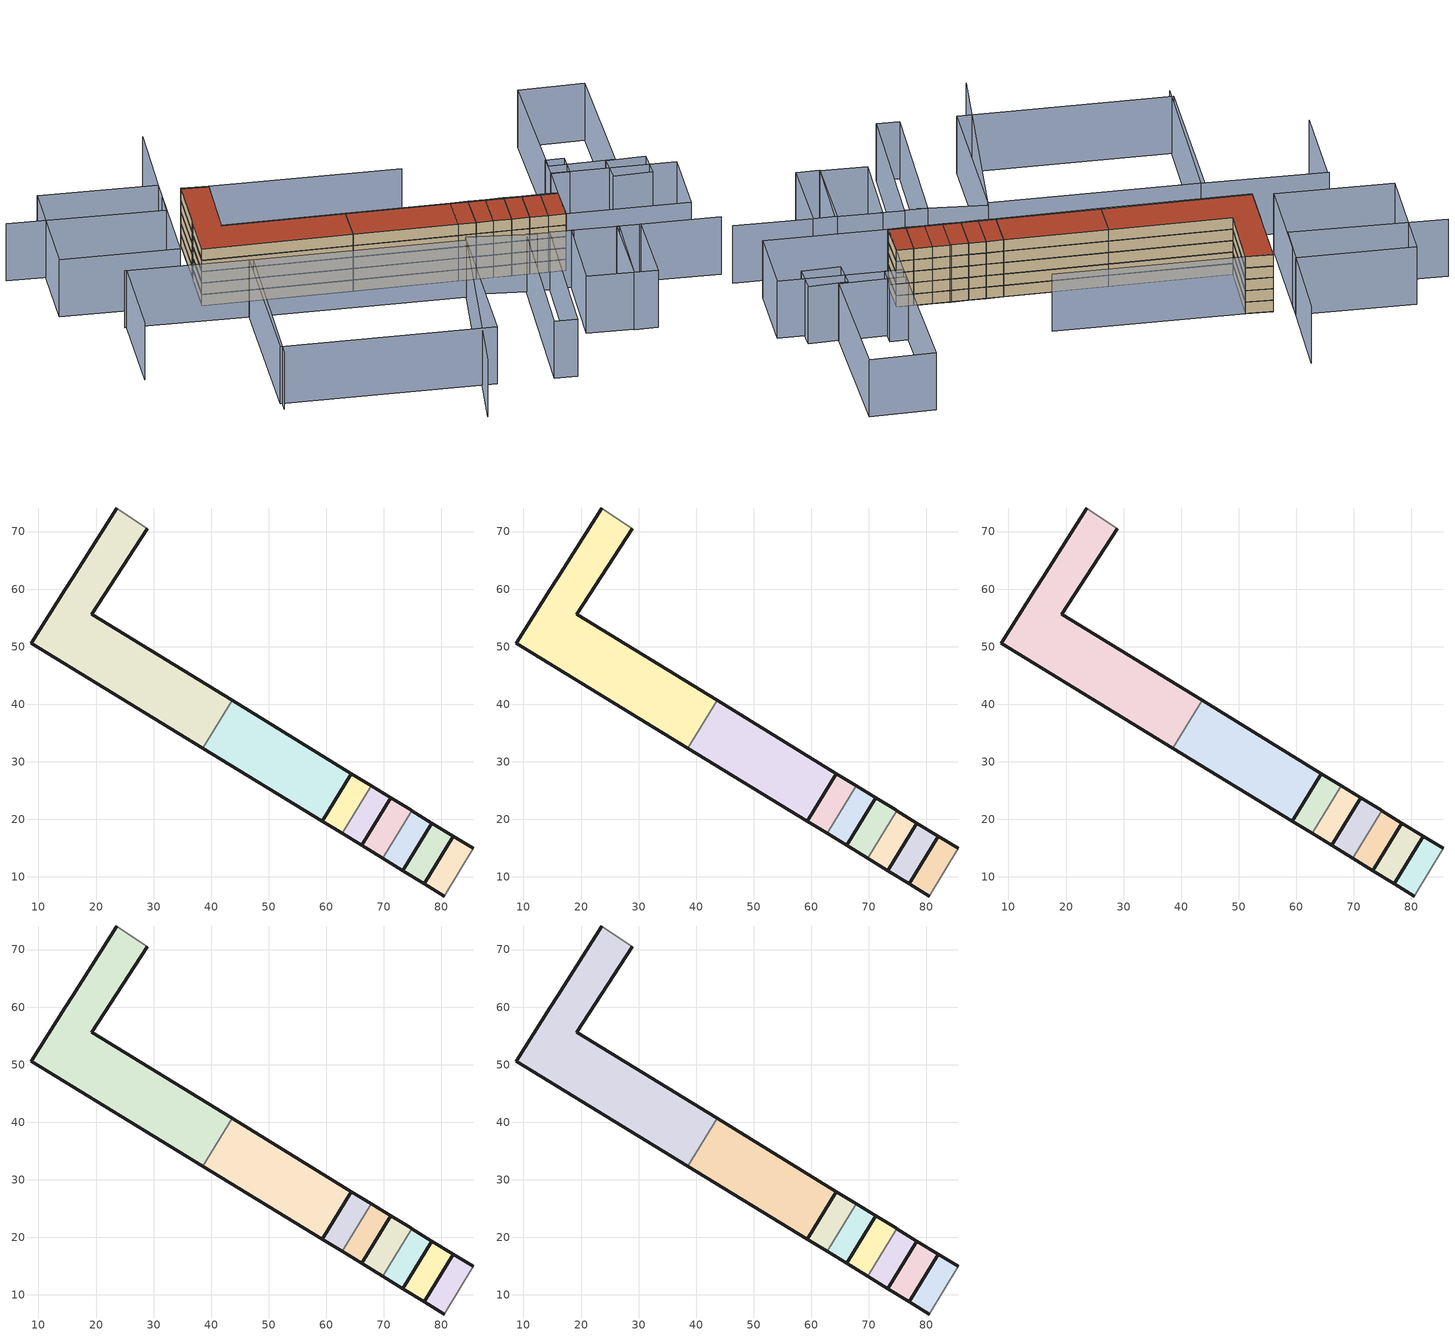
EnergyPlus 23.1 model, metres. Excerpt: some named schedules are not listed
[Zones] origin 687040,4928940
af3917251b85a42e_F0_dwelling_0
 floor ground (EU_floor_Construction): 80.51,6.7 85.52,14.97 82.04,17.1 76.99,8.85 z0
 wall outside (EU_wall_Construction): 80.51,6.7 76.99,8.85 82.04,17.1 85.52,14.97 z0:3
 wall adiabatic (EU_wall_Construction): 85.52,14.97 80.51,6.7 z0:3
af3917251b85a42e_F0_dwelling_1
 floor ground (EU_floor_Construction): 76.99,8.85 82.04,17.1 78.35,19.37 73.29,11.11 z0
 wall outside (EU_wall_Construction): 78.35,19.37 82.04,17.1 76.99,8.85 73.29,11.11 78.35,19.37 z0:3
af3917251b85a42e_F0_dwelling_2
 floor ground (EU_floor_Construction): 73.29,11.11 78.35,19.37 74.83,21.54 69.77,13.27 z0
 wall outside (EU_wall_Construction): 74.83,21.54 78.35,19.37 73.29,11.11 69.77,13.27 z0:3
 wall to af3917251b85a42e_F0_dwelling_3 (EU_wall_Construction): 69.77,13.27 74.83,21.54 z0:3
af3917251b85a42e_F0_dwelling_3
 floor ground (EU_floor_Construction): 69.77,13.27 74.83,21.54 74.66,21.64 71.23,23.74 66.17,15.48 z0
 wall outside (EU_wall_Construction): 69.77,13.27 66.17,15.48 71.23,23.74 74.66,21.64 74.83,21.54 z0:3
af3917251b85a42e_F0_dwelling_4
 floor ground (EU_floor_Construction): 66.17,15.48 71.23,23.74 67.8,25.85 62.74,17.58 z0
 wall outside (EU_wall_Construction): 67.8,25.85 71.23,23.74 66.17,15.48 62.74,17.58 z0:3
 wall to af3917251b85a42e_F0_dwelling_5 (EU_wall_Construction): 62.74,17.58 67.8,25.85 z0:3
af3917251b85a42e_F0_dwelling_5
 floor ground (EU_floor_Construction): 62.74,17.58 67.8,25.85 64.35,27.97 59.29,19.69 z0
 wall outside (EU_wall_Construction): 64.35,27.97 67.8,25.85 / 62.74,17.58 59.29,19.69 64.36,27.97 z0:3
af3917251b85a42e_F0_dwelling_6
 floor ground (EU_floor_Construction): 59.29,19.69 64.35,27.97 43.63,40.7 38.55,32.39 z0
 wall outside (EU_wall_Construction): 43.63,40.7 64.35,27.97 / 64.36,27.97 59.29,19.69 38.55,32.39 z0:3
 wall to af3917251b85a42e_F0_dwelling_7 (EU_wall_Construction): 38.54,32.39 43.63,40.7 z0:3
af3917251b85a42e_F0_dwelling_7
 floor ground (EU_floor_Construction): 38.55,32.39 43.63,40.7 19.3,55.65 28.92,70.49 23.58,74.1 15.95,62.01 14.67,60 8.76,50.63 z0
 wall outside (EU_wall_Construction): 28.92,70.49 19.3,55.65 43.63,40.7 / 38.55,32.39 8.76,50.63 14.67,60 15.95,62.01 23.58,74.1 z0:3
 wall adiabatic (EU_wall_Construction): 23.58,74.1 28.92,70.49 z0:3
af3917251b85a42e_F1_dwelling_0
 floor to af3917251b85a42e_F0_dwelling_0 (EU_floor_Construction): 80.51,6.7 85.52,14.97 82.04,17.1 76.99,8.85 z3
 wall outside (EU_wall_Construction): 80.51,6.7 76.99,8.85 82.04,17.1 85.52,14.97 z3:6
 wall adiabatic (EU_wall_Construction): 85.52,14.97 80.51,6.7 z3:6
af3917251b85a42e_F1_dwelling_1
 floor to af3917251b85a42e_F0_dwelling_1 (EU_floor_Construction): 76.99,8.85 82.04,17.1 78.35,19.37 73.29,11.11 z3
 wall outside (EU_wall_Construction): 78.35,19.37 82.04,17.1 76.99,8.85 73.29,11.11 78.35,19.37 z3:6
af3917251b85a42e_F1_dwelling_2
 floor to af3917251b85a42e_F0_dwelling_2 (EU_floor_Construction): 73.29,11.11 78.35,19.37 74.83,21.54 69.77,13.27 z3
 wall outside (EU_wall_Construction): 74.83,21.54 78.35,19.37 73.29,11.11 69.77,13.27 z3:6
 wall to af3917251b85a42e_F1_dwelling_3 (EU_wall_Construction): 69.77,13.27 74.83,21.54 z3:6
af3917251b85a42e_F1_dwelling_3
 floor to af3917251b85a42e_F0_dwelling_3 (EU_floor_Construction): 69.77,13.27 74.83,21.54 74.66,21.64 71.23,23.74 66.17,15.48 z3
 wall outside (EU_wall_Construction): 69.77,13.27 66.17,15.48 71.23,23.74 74.66,21.64 74.83,21.54 z3:6
af3917251b85a42e_F1_dwelling_4
 floor to af3917251b85a42e_F0_dwelling_4 (EU_floor_Construction): 66.17,15.48 71.23,23.74 67.8,25.85 62.74,17.58 z3
 wall outside (EU_wall_Construction): 67.8,25.85 71.23,23.74 66.17,15.48 62.74,17.58 z3:6
 wall to af3917251b85a42e_F1_dwelling_5 (EU_wall_Construction): 62.74,17.58 67.8,25.85 z3:6
af3917251b85a42e_F1_dwelling_5
 floor to af3917251b85a42e_F0_dwelling_5 (EU_floor_Construction): 62.74,17.58 67.8,25.85 64.35,27.97 59.29,19.69 z3
 wall outside (EU_wall_Construction): 64.35,27.97 67.8,25.85 / 62.74,17.58 59.29,19.69 64.36,27.97 z3:6
af3917251b85a42e_F1_dwelling_6
 floor to af3917251b85a42e_F0_dwelling_6 (EU_floor_Construction): 59.29,19.69 64.35,27.97 43.63,40.7 38.54,32.39 z3
 wall outside (EU_wall_Construction): 43.63,40.7 64.35,27.97 / 64.36,27.97 59.29,19.69 38.55,32.39 z3:6
 wall to af3917251b85a42e_F1_dwelling_7 (EU_wall_Construction): 38.54,32.39 43.63,40.7 z3:6
af3917251b85a42e_F1_dwelling_7
 floor to af3917251b85a42e_F0_dwelling_7 (EU_floor_Construction): 38.54,32.39 43.63,40.7 19.3,55.65 28.92,70.49 23.58,74.1 15.95,62.01 14.67,60 8.76,50.63 z3
 wall outside (EU_wall_Construction): 28.92,70.49 19.3,55.65 43.63,40.7 / 38.55,32.39 8.76,50.63 14.67,60 15.95,62.01 23.58,74.1 z3:6
 wall adiabatic (EU_wall_Construction): 23.58,74.1 28.92,70.49 z3:6
af3917251b85a42e_F2_dwelling_0
 floor to af3917251b85a42e_F1_dwelling_0 (EU_floor_Construction): 80.51,6.7 85.52,14.97 82.04,17.1 76.99,8.85 z6
 wall outside (EU_wall_Construction): 80.51,6.7 76.99,8.85 82.04,17.1 85.52,14.97 z6:9
 wall adiabatic (EU_wall_Construction): 85.52,14.97 80.51,6.7 z6:9
af3917251b85a42e_F2_dwelling_1
 floor to af3917251b85a42e_F1_dwelling_1 (EU_floor_Construction): 76.99,8.85 82.04,17.1 78.35,19.37 73.29,11.11 z6
 wall outside (EU_wall_Construction): 78.35,19.37 82.04,17.1 76.99,8.85 73.29,11.11 78.35,19.37 z6:9
af3917251b85a42e_F2_dwelling_2
 floor to af3917251b85a42e_F1_dwelling_2 (EU_floor_Construction): 73.29,11.11 78.35,19.37 74.83,21.54 69.77,13.27 z6
 wall outside (EU_wall_Construction): 74.83,21.54 78.35,19.37 73.29,11.11 69.77,13.27 z6:9
 wall to af3917251b85a42e_F2_dwelling_3 (EU_wall_Construction): 69.77,13.27 74.83,21.54 z6:9
af3917251b85a42e_F2_dwelling_3
 floor to af3917251b85a42e_F1_dwelling_3 (EU_floor_Construction): 69.77,13.27 74.83,21.54 74.66,21.64 71.23,23.74 66.17,15.48 z6
 wall outside (EU_wall_Construction): 69.77,13.27 66.17,15.48 71.23,23.74 74.66,21.64 74.83,21.54 z6:9
af3917251b85a42e_F2_dwelling_4
 floor to af3917251b85a42e_F1_dwelling_4 (EU_floor_Construction): 66.17,15.48 71.23,23.74 67.8,25.85 62.74,17.58 z6
 wall outside (EU_wall_Construction): 67.8,25.85 71.23,23.74 66.17,15.48 62.74,17.58 z6:9
 wall to af3917251b85a42e_F2_dwelling_5 (EU_wall_Construction): 62.74,17.58 67.8,25.85 z6:9
af3917251b85a42e_F2_dwelling_5
 floor to af3917251b85a42e_F1_dwelling_5 (EU_floor_Construction): 62.74,17.58 67.8,25.85 64.35,27.97 59.29,19.69 z6
 wall outside (EU_wall_Construction): 64.35,27.97 67.8,25.85 / 62.74,17.58 59.29,19.69 64.36,27.97 z6:9
af3917251b85a42e_F2_dwelling_6
 floor to af3917251b85a42e_F1_dwelling_6 (EU_floor_Construction): 59.29,19.69 64.35,27.97 43.63,40.7 38.54,32.39 z6
 wall outside (EU_wall_Construction): 43.63,40.7 64.35,27.97 / 64.36,27.97 59.29,19.69 38.55,32.39 z6:9
 wall to af3917251b85a42e_F2_dwelling_7 (EU_wall_Construction): 38.54,32.39 43.63,40.7 z6:9
af3917251b85a42e_F2_dwelling_7
 floor to af3917251b85a42e_F1_dwelling_7 (EU_floor_Construction): 38.54,32.39 43.63,40.7 19.3,55.65 28.92,70.49 23.58,74.1 15.95,62.01 14.67,60 8.76,50.63 z6
 wall outside (EU_wall_Construction): 28.92,70.49 19.3,55.65 43.63,40.7 / 38.55,32.39 8.76,50.63 14.67,60 15.95,62.01 23.58,74.1 z6:9
 wall adiabatic (EU_wall_Construction): 23.58,74.1 28.92,70.49 z6:9
af3917251b85a42e_F3_dwelling_0
 floor to af3917251b85a42e_F2_dwelling_0 (EU_floor_Construction): 80.51,6.7 85.52,14.97 82.04,17.1 76.99,8.85 z9
 wall outside (EU_wall_Construction): 80.51,6.7 76.99,8.85 82.04,17.1 85.52,14.97 z9:12
 wall adiabatic (EU_wall_Construction): 85.52,14.97 80.51,6.7 z9:12
af3917251b85a42e_F3_dwelling_1
 floor to af3917251b85a42e_F2_dwelling_1 (EU_floor_Construction): 76.99,8.85 82.04,17.1 78.35,19.37 73.29,11.11 z9
 wall outside (EU_wall_Construction): 78.35,19.37 82.04,17.1 76.99,8.85 73.29,11.11 78.35,19.37 z9:12
af3917251b85a42e_F3_dwelling_2
 floor to af3917251b85a42e_F2_dwelling_2 (EU_floor_Construction): 73.29,11.11 78.35,19.37 74.83,21.54 69.77,13.27 z9
 wall outside (EU_wall_Construction): 74.83,21.54 78.35,19.37 73.29,11.11 69.77,13.27 z9:12
 wall to af3917251b85a42e_F3_dwelling_3 (EU_wall_Construction): 69.77,13.27 74.83,21.54 z9:12
af3917251b85a42e_F3_dwelling_3
 floor to af3917251b85a42e_F2_dwelling_3 (EU_floor_Construction): 69.77,13.27 74.83,21.54 74.66,21.64 71.23,23.74 66.17,15.48 z9
 wall outside (EU_wall_Construction): 69.77,13.27 66.17,15.48 71.23,23.74 74.66,21.64 74.83,21.54 z9:12
af3917251b85a42e_F3_dwelling_4
 floor to af3917251b85a42e_F2_dwelling_4 (EU_floor_Construction): 66.17,15.48 71.23,23.74 67.8,25.85 62.74,17.58 z9
 wall outside (EU_wall_Construction): 67.8,25.85 71.23,23.74 66.17,15.48 62.74,17.58 z9:12
 wall to af3917251b85a42e_F3_dwelling_5 (EU_wall_Construction): 62.74,17.58 67.8,25.85 z9:12
af3917251b85a42e_F3_dwelling_5
 floor to af3917251b85a42e_F2_dwelling_5 (EU_floor_Construction): 62.74,17.58 67.8,25.85 64.35,27.97 59.29,19.69 z9
 wall outside (EU_wall_Construction): 64.35,27.97 67.8,25.85 / 62.74,17.58 59.29,19.69 64.36,27.97 z9:12
af3917251b85a42e_F3_dwelling_6
 floor to af3917251b85a42e_F2_dwelling_6 (EU_floor_Construction): 59.29,19.69 64.35,27.97 43.63,40.7 38.54,32.39 z9
 wall outside (EU_wall_Construction): 43.63,40.7 64.35,27.97 / 64.36,27.97 59.29,19.69 38.55,32.39 z9:12
 wall to af3917251b85a42e_F3_dwelling_7 (EU_wall_Construction): 38.54,32.39 43.63,40.7 z9:12
af3917251b85a42e_F3_dwelling_7
 floor to af3917251b85a42e_F2_dwelling_7 (EU_floor_Construction): 38.54,32.39 43.63,40.7 19.3,55.65 28.92,70.49 23.58,74.1 15.95,62.01 14.67,60 8.76,50.63 z9
 wall outside (EU_wall_Construction): 28.92,70.49 19.3,55.65 43.63,40.7 / 38.55,32.39 8.76,50.63 14.67,60 15.95,62.01 23.58,74.1 z9:12
 wall adiabatic (EU_wall_Construction): 23.58,74.1 28.92,70.49 z9:12
af3917251b85a42e_F4_dwelling_0
 floor to af3917251b85a42e_F3_dwelling_0 (EU_floor_Construction): 80.51,6.7 85.52,14.97 82.04,17.1 76.99,8.85 z12
 wall outside (EU_wall_Construction): 80.51,6.7 76.99,8.85 82.04,17.1 85.52,14.97 z12:15
 wall adiabatic (EU_wall_Construction): 85.52,14.97 80.51,6.7 z12:15
 roof outside (EU_roof_Construction): 85.52,14.97 80.51,6.7 76.99,8.85 82.04,17.1 z15
af3917251b85a42e_F4_dwelling_1
 floor to af3917251b85a42e_F3_dwelling_1 (EU_floor_Construction): 76.99,8.85 82.04,17.1 78.35,19.37 73.29,11.11 z12
 wall outside (EU_wall_Construction): 78.35,19.37 82.04,17.1 76.99,8.85 73.29,11.11 78.35,19.37 z12:15
 roof outside (EU_roof_Construction): 82.04,17.1 76.99,8.85 73.29,11.11 78.35,19.37 z15
af3917251b85a42e_F4_dwelling_2
 floor to af3917251b85a42e_F3_dwelling_2 (EU_floor_Construction): 73.29,11.11 78.35,19.37 74.83,21.54 69.77,13.27 z12
 wall outside (EU_wall_Construction): 74.83,21.54 78.35,19.37 73.29,11.11 69.77,13.27 z12:15
 wall to af3917251b85a42e_F4_dwelling_3 (EU_wall_Construction): 69.77,13.27 74.83,21.54 z12:15
 roof outside (EU_roof_Construction): 78.35,19.37 73.29,11.11 69.77,13.27 74.83,21.54 z15
af3917251b85a42e_F4_dwelling_3
 floor to af3917251b85a42e_F3_dwelling_3 (EU_floor_Construction): 69.77,13.27 74.83,21.54 74.66,21.64 71.23,23.74 66.17,15.48 z12
 wall outside (EU_wall_Construction): 69.77,13.27 66.17,15.48 71.23,23.74 74.66,21.64 74.83,21.54 z12:15
 roof outside (EU_roof_Construction): 74.66,21.64 74.83,21.54 69.77,13.27 66.17,15.48 71.23,23.74 z15
af3917251b85a42e_F4_dwelling_4
 floor to af3917251b85a42e_F3_dwelling_4 (EU_floor_Construction): 66.17,15.48 71.23,23.74 67.8,25.85 62.74,17.58 z12
 wall outside (EU_wall_Construction): 67.8,25.85 71.23,23.74 66.17,15.48 62.74,17.58 z12:15
 wall to af3917251b85a42e_F4_dwelling_5 (EU_wall_Construction): 62.74,17.58 67.8,25.85 z12:15
 roof outside (EU_roof_Construction): 71.23,23.74 66.17,15.48 62.74,17.58 67.8,25.85 z15
af3917251b85a42e_F4_dwelling_5
 floor to af3917251b85a42e_F3_dwelling_5 (EU_floor_Construction): 62.74,17.58 67.8,25.85 64.35,27.97 59.29,19.69 z12
 wall outside (EU_wall_Construction): 64.35,27.97 67.8,25.85 / 62.74,17.58 59.29,19.69 64.36,27.97 z12:15
 roof outside (EU_roof_Construction): 67.8,25.85 62.74,17.58 59.29,19.69 64.35,27.97 z15
af3917251b85a42e_F4_dwelling_6
 floor to af3917251b85a42e_F3_dwelling_6 (EU_floor_Construction): 59.29,19.69 64.35,27.97 43.63,40.7 38.54,32.39 z12
 wall outside (EU_wall_Construction): 43.63,40.7 64.35,27.97 / 64.36,27.97 59.29,19.69 38.55,32.39 z12:15
 wall to af3917251b85a42e_F4_dwelling_7 (EU_wall_Construction): 38.54,32.39 43.63,40.7 z12:15
 roof outside (EU_roof_Construction): 64.35,27.97 59.29,19.69 38.55,32.39 43.63,40.7 z15
af3917251b85a42e_F4_dwelling_7
 floor to af3917251b85a42e_F3_dwelling_7 (EU_floor_Construction): 38.54,32.39 43.63,40.7 19.3,55.65 28.92,70.49 23.58,74.1 15.95,62.01 14.67,60 8.76,50.63 z12
 wall outside (EU_wall_Construction): 28.92,70.49 19.3,55.65 43.63,40.7 / 38.55,32.39 8.76,50.63 14.67,60 15.95,62.01 23.58,74.1 z12:15
 wall adiabatic (EU_wall_Construction): 23.58,74.1 28.92,70.49 z12:15
 roof outside (EU_roof_Construction): 28.92,70.49 19.3,55.65 43.63,40.7 38.55,32.39 8.76,50.63 14.67,60 15.95,62.01 23.58,74.1 z15
shading: 89.65,-8.06 105.5,-18 / 71.99,3.14 76.79,0.01 / 23.22,-29.74 56.52,14.17 / 56.52,14.17 69.49,4.33 / -10.68,55.29 14.18,39.28 / 14.18,39.28 -8.69,3.78 / -10.51,54.88 -23.16,34.85 / 32.78,97 14.49,68.88 / 14.49,68.88 -16.44,88.99 / 66.57,46.87 23.46,73.91 / 103.16,18.19 111.23,13.69 / 111.23,13.69 107.77,7.49 / 107.77,7.49 99.7,11.99 / 99.7,11.99 103.16,18.19 / 74.15,-23.19 85.15,-5.24 / 85.15,-5.24 89.87,-8.13 / 89.87,-8.13 78.86,-26.08 / 78.86,-26.08 74.15,-23.19 / 72.07,2.97 50.5,-30.07 / 50.5,-30.07 46.01,-27.14 / 46.01,-27.14 67.58,5.9 / 67.58,5.9 72.07,2.97 / 74.22,-23.07 64.98,-17.09 / 64.98,-17.09 76.34,0.46 / 76.34,0.46 85.58,-5.52 / 85.58,-5.52 74.22,-23.07 / 104.95,-8.62 80.33,6.81 / 80.33,6.81 90.15,22.47 / 90.15,22.47 114.77,7.04 / 114.77,7.04 104.95,-8.62 / 13.37,39.79 55.78,13.19 / 55.78,13.19 34.73,-20.37 / 34.73,-20.37 -7.68,6.23 / -7.68,6.23 13.37,39.79 / 97.02,25.42 93.81,20.08 / 93.81,20.08 90.06,22.33 / 90.06,22.33 93.26,27.67 / 93.26,27.67 97.02,25.42 / 5.16,53.99 -18.35,68.88 / -18.35,68.88 -2.79,93.45 / -2.79,93.45 20.72,78.56 / 20.72,78.56 5.16,53.99 / 123.15,47.15 105.23,17.23 / 105.23,17.23 91.9,25.21 / 91.9,25.21 109.81,55.13 / 109.81,55.13 123.15,47.15 z0:15
[Building]
EU S2 Campaign: North Axis=0; Terrain=City; Solar Distribution=FullExterior
[Site:Location]
Bologna: Latitude=44.5; Longitude=11.25; Time Zone=1; Elevation=37
[SizingPeriod:WeatherFileDays]
AnnualSizingPeriod: Begin Month=1; Begin Day of Month=1; End Month=12; End Day of Month=31; Day of Week for Start Day=Monday; Use Weather File Daylight Saving Period=No; Use Weather File Rain and Snow Indicators=No
[MATERIAL]
EU_InternalMass_Material: Roughness=MediumRough; Thickness=0.1; Conductivity=1; Density=1800; Specific Heat=900; Thermal Absorptance=0.9; Solar Absorptance=0.7; Visible Absorptance=0.7
[MATERIAL:NOMASS] Roughness=MediumRough; Thermal Absorptance=0.9; Solar Absorptance=0.7; Visible Absorptance=0.7
Name | Thermal Resistance
EU_wall_NoMass | 0.890213
EU_roof_NoMass | 0.636128
EU_floor_NoMass | 0.79516
[CONSTRUCTION]
EU_wall_Construction: EU_wall_NoMass
EU_roof_Construction: EU_roof_NoMass
EU_floor_Construction: EU_floor_NoMass
EU_InternalMass_Construction: EU_InternalMass_Material
[ZONE] Type=1; Multiplier=1; Ceiling Height=autocalculate; Floor Area=autocalculate; Part of Total Floor Area=Yes
Name | Volume
af3917251b85a42e_F0_dwelling_0 | 118.9
af3917251b85a42e_F1_dwelling_0; af3917251b85a42e_F2_dwelling_0; af3917251b85a42e_F3_dwelling_0; af3917251b85a42e_F4_dwelling_0 | 118.898
af3917251b85a42e_F0_dwelling_1; af3917251b85a42e_F1_dwelling_1; af3917251b85a42e_F2_dwelling_1; af3917251b85a42e_F3_dwelling_1; af3917251b85a42e_F4_dwelling_1 | 125.902
af3917251b85a42e_F0_dwelling_2; af3917251b85a42e_F1_dwelling_2; af3917251b85a42e_F2_dwelling_2; af3917251b85a42e_F3_dwelling_2; af3917251b85a42e_F4_dwelling_2 | 120.111
af3917251b85a42e_F0_dwelling_3; af3917251b85a42e_F1_dwelling_3; af3917251b85a42e_F2_dwelling_3; af3917251b85a42e_F3_dwelling_3; af3917251b85a42e_F4_dwelling_3 | 122.651
af3917251b85a42e_F0_dwelling_4 | 117.032
af3917251b85a42e_F1_dwelling_4; af3917251b85a42e_F2_dwelling_4; af3917251b85a42e_F3_dwelling_4; af3917251b85a42e_F4_dwelling_4 | 117.031
af3917251b85a42e_F0_dwelling_5; af3917251b85a42e_F1_dwelling_5; af3917251b85a42e_F2_dwelling_5; af3917251b85a42e_F3_dwelling_5; af3917251b85a42e_F4_dwelling_5 | 117.834
af3917251b85a42e_F0_dwelling_6 | 709.524
af3917251b85a42e_F1_dwelling_6; af3917251b85a42e_F2_dwelling_6; af3917251b85a42e_F3_dwelling_6; af3917251b85a42e_F4_dwelling_6 | 709.525
af3917251b85a42e_F0_dwelling_7; af3917251b85a42e_F1_dwelling_7; af3917251b85a42e_F2_dwelling_7; af3917251b85a42e_F3_dwelling_7; af3917251b85a42e_F4_dwelling_7 | 1360.43
[INTERNALMASS] Construction=EU_InternalMass_Construction
Name | Zone or ZoneList | Surface Area
af3917251b85a42e_F0_dwelling_0_EU_InternalMass | af3917251b85a42e_F0_dwelling_0 | 39.6328
af3917251b85a42e_F0_dwelling_1_EU_InternalMass | af3917251b85a42e_F0_dwelling_1 | 41.9672
af3917251b85a42e_F0_dwelling_2_EU_InternalMass | af3917251b85a42e_F0_dwelling_2 | 40.0297
af3917251b85a42e_F0_dwelling_3_EU_InternalMass | af3917251b85a42e_F0_dwelling_3 | 40.8905
af3917251b85a42e_F0_dwelling_4_EU_InternalMass | af3917251b85a42e_F0_dwelling_4 | 39.0105
af3917251b85a42e_F0_dwelling_5_EU_InternalMass | af3917251b85a42e_F0_dwelling_5 | 39.2779
af3917251b85a42e_F0_dwelling_6_EU_InternalMass | af3917251b85a42e_F0_dwelling_6 | 236.495
af3917251b85a42e_F0_dwelling_7_EU_InternalMass | af3917251b85a42e_F0_dwelling_7 | 453.471
af3917251b85a42e_F1_dwelling_0_EU_InternalMass | af3917251b85a42e_F1_dwelling_0 | 39.6328
af3917251b85a42e_F1_dwelling_1_EU_InternalMass | af3917251b85a42e_F1_dwelling_1 | 41.9672
af3917251b85a42e_F1_dwelling_2_EU_InternalMass | af3917251b85a42e_F1_dwelling_2 | 40.0297
af3917251b85a42e_F1_dwelling_3_EU_InternalMass | af3917251b85a42e_F1_dwelling_3 | 40.8905
af3917251b85a42e_F1_dwelling_4_EU_InternalMass | af3917251b85a42e_F1_dwelling_4 | 39.0105
af3917251b85a42e_F1_dwelling_5_EU_InternalMass | af3917251b85a42e_F1_dwelling_5 | 39.2779
af3917251b85a42e_F1_dwelling_6_EU_InternalMass | af3917251b85a42e_F1_dwelling_6 | 236.495
af3917251b85a42e_F1_dwelling_7_EU_InternalMass | af3917251b85a42e_F1_dwelling_7 | 453.471
af3917251b85a42e_F2_dwelling_0_EU_InternalMass | af3917251b85a42e_F2_dwelling_0 | 39.6328
af3917251b85a42e_F2_dwelling_1_EU_InternalMass | af3917251b85a42e_F2_dwelling_1 | 41.9672
af3917251b85a42e_F2_dwelling_2_EU_InternalMass | af3917251b85a42e_F2_dwelling_2 | 40.0297
af3917251b85a42e_F2_dwelling_3_EU_InternalMass | af3917251b85a42e_F2_dwelling_3 | 40.8905
af3917251b85a42e_F2_dwelling_4_EU_InternalMass | af3917251b85a42e_F2_dwelling_4 | 39.0105
af3917251b85a42e_F2_dwelling_5_EU_InternalMass | af3917251b85a42e_F2_dwelling_5 | 39.2779
af3917251b85a42e_F2_dwelling_6_EU_InternalMass | af3917251b85a42e_F2_dwelling_6 | 236.495
af3917251b85a42e_F2_dwelling_7_EU_InternalMass | af3917251b85a42e_F2_dwelling_7 | 453.471
af3917251b85a42e_F3_dwelling_0_EU_InternalMass | af3917251b85a42e_F3_dwelling_0 | 39.6328
af3917251b85a42e_F3_dwelling_1_EU_InternalMass | af3917251b85a42e_F3_dwelling_1 | 41.9672
af3917251b85a42e_F3_dwelling_2_EU_InternalMass | af3917251b85a42e_F3_dwelling_2 | 40.0297
af3917251b85a42e_F3_dwelling_3_EU_InternalMass | af3917251b85a42e_F3_dwelling_3 | 40.8905
af3917251b85a42e_F3_dwelling_4_EU_InternalMass | af3917251b85a42e_F3_dwelling_4 | 39.0105
af3917251b85a42e_F3_dwelling_5_EU_InternalMass | af3917251b85a42e_F3_dwelling_5 | 39.2779
af3917251b85a42e_F3_dwelling_6_EU_InternalMass | af3917251b85a42e_F3_dwelling_6 | 236.495
af3917251b85a42e_F3_dwelling_7_EU_InternalMass | af3917251b85a42e_F3_dwelling_7 | 453.471
af3917251b85a42e_F4_dwelling_0_EU_InternalMass | af3917251b85a42e_F4_dwelling_0 | 39.6328
af3917251b85a42e_F4_dwelling_1_EU_InternalMass | af3917251b85a42e_F4_dwelling_1 | 41.9672
af3917251b85a42e_F4_dwelling_2_EU_InternalMass | af3917251b85a42e_F4_dwelling_2 | 40.0297
af3917251b85a42e_F4_dwelling_3_EU_InternalMass | af3917251b85a42e_F4_dwelling_3 | 40.8905
af3917251b85a42e_F4_dwelling_4_EU_InternalMass | af3917251b85a42e_F4_dwelling_4 | 39.0105
af3917251b85a42e_F4_dwelling_5_EU_InternalMass | af3917251b85a42e_F4_dwelling_5 | 39.2779
af3917251b85a42e_F4_dwelling_6_EU_InternalMass | af3917251b85a42e_F4_dwelling_6 | 236.495
af3917251b85a42e_F4_dwelling_7_EU_InternalMass | af3917251b85a42e_F4_dwelling_7 | 453.471
[OTHEREQUIPMENT] Fuel Type=Electricity; Design Level Calculation Method=Watts/Area; Power per Zone Floor Area=1; Fraction Latent=0; Fraction Radiant=0; Fraction Lost=0; Carbon Dioxide Generation Rate=0; EndUse Subcategory=EU_Step8_InternalGains
Name | Zone or ZoneList or Space or SpaceList | Schedule
EU_Step8_InternalGain_af3917251b85a42e_F0_dwelling_0_f000 | af3917251b85a42e_F0_dwelling_0 | EU_Step8_GainSchedule_af3917251b85a42e_F0_dwelling_0_f000
EU_Step8_InternalGain_af3917251b85a42e_F0_dwelling_1_f000 | af3917251b85a42e_F0_dwelling_1 | EU_Step8_GainSchedule_af3917251b85a42e_F0_dwelling_1_f000
EU_Step8_InternalGain_af3917251b85a42e_F0_dwelling_2_f000 | af3917251b85a42e_F0_dwelling_2 | EU_Step8_GainSchedule_af3917251b85a42e_F0_dwelling_2_f000
EU_Step8_InternalGain_af3917251b85a42e_F0_dwelling_3_f000 | af3917251b85a42e_F0_dwelling_3 | EU_Step8_GainSchedule_af3917251b85a42e_F0_dwelling_3_f000
EU_Step8_InternalGain_af3917251b85a42e_F0_dwelling_4_f000 | af3917251b85a42e_F0_dwelling_4 | EU_Step8_GainSchedule_af3917251b85a42e_F0_dwelling_4_f000
EU_Step8_InternalGain_af3917251b85a42e_F0_dwelling_5_f000 | af3917251b85a42e_F0_dwelling_5 | EU_Step8_GainSchedule_af3917251b85a42e_F0_dwelling_5_f000
EU_Step8_InternalGain_af3917251b85a42e_F0_dwelling_6_f000 | af3917251b85a42e_F0_dwelling_6 | EU_Step8_GainSchedule_af3917251b85a42e_F0_dwelling_6_f000
EU_Step8_InternalGain_af3917251b85a42e_F0_dwelling_7_f000 | af3917251b85a42e_F0_dwelling_7 | EU_Step8_GainSchedule_af3917251b85a42e_F0_dwelling_7_f000
EU_Step8_InternalGain_af3917251b85a42e_F1_dwelling_0_f000 | af3917251b85a42e_F1_dwelling_0 | EU_Step8_GainSchedule_af3917251b85a42e_F1_dwelling_0_f000
EU_Step8_InternalGain_af3917251b85a42e_F1_dwelling_1_f000 | af3917251b85a42e_F1_dwelling_1 | EU_Step8_GainSchedule_af3917251b85a42e_F1_dwelling_1_f000
EU_Step8_InternalGain_af3917251b85a42e_F1_dwelling_2_f000 | af3917251b85a42e_F1_dwelling_2 | EU_Step8_GainSchedule_af3917251b85a42e_F1_dwelling_2_f000
EU_Step8_InternalGain_af3917251b85a42e_F1_dwelling_3_f000 | af3917251b85a42e_F1_dwelling_3 | EU_Step8_GainSchedule_af3917251b85a42e_F1_dwelling_3_f000
EU_Step8_InternalGain_af3917251b85a42e_F1_dwelling_4_f000 | af3917251b85a42e_F1_dwelling_4 | EU_Step8_GainSchedule_af3917251b85a42e_F1_dwelling_4_f000
EU_Step8_InternalGain_af3917251b85a42e_F1_dwelling_5_f000 | af3917251b85a42e_F1_dwelling_5 | EU_Step8_GainSchedule_af3917251b85a42e_F1_dwelling_5_f000
EU_Step8_InternalGain_af3917251b85a42e_F1_dwelling_6_f000 | af3917251b85a42e_F1_dwelling_6 | EU_Step8_GainSchedule_af3917251b85a42e_F1_dwelling_6_f000
EU_Step8_InternalGain_af3917251b85a42e_F1_dwelling_7_f000 | af3917251b85a42e_F1_dwelling_7 | EU_Step8_GainSchedule_af3917251b85a42e_F1_dwelling_7_f000
EU_Step8_InternalGain_af3917251b85a42e_F2_dwelling_0_f000 | af3917251b85a42e_F2_dwelling_0 | EU_Step8_GainSchedule_af3917251b85a42e_F2_dwelling_0_f000
EU_Step8_InternalGain_af3917251b85a42e_F2_dwelling_1_f000 | af3917251b85a42e_F2_dwelling_1 | EU_Step8_GainSchedule_af3917251b85a42e_F2_dwelling_1_f000
EU_Step8_InternalGain_af3917251b85a42e_F2_dwelling_2_f000 | af3917251b85a42e_F2_dwelling_2 | EU_Step8_GainSchedule_af3917251b85a42e_F2_dwelling_2_f000
EU_Step8_InternalGain_af3917251b85a42e_F2_dwelling_3_f000 | af3917251b85a42e_F2_dwelling_3 | EU_Step8_GainSchedule_af3917251b85a42e_F2_dwelling_3_f000
EU_Step8_InternalGain_af3917251b85a42e_F2_dwelling_4_f000 | af3917251b85a42e_F2_dwelling_4 | EU_Step8_GainSchedule_af3917251b85a42e_F2_dwelling_4_f000
EU_Step8_InternalGain_af3917251b85a42e_F2_dwelling_5_f000 | af3917251b85a42e_F2_dwelling_5 | EU_Step8_GainSchedule_af3917251b85a42e_F2_dwelling_5_f000
EU_Step8_InternalGain_af3917251b85a42e_F2_dwelling_6_f000 | af3917251b85a42e_F2_dwelling_6 | EU_Step8_GainSchedule_af3917251b85a42e_F2_dwelling_6_f000
EU_Step8_InternalGain_af3917251b85a42e_F2_dwelling_7_f000 | af3917251b85a42e_F2_dwelling_7 | EU_Step8_GainSchedule_af3917251b85a42e_F2_dwelling_7_f000
EU_Step8_InternalGain_af3917251b85a42e_F3_dwelling_0_f000 | af3917251b85a42e_F3_dwelling_0 | EU_Step8_GainSchedule_af3917251b85a42e_F3_dwelling_0_f000
EU_Step8_InternalGain_af3917251b85a42e_F3_dwelling_1_f000 | af3917251b85a42e_F3_dwelling_1 | EU_Step8_GainSchedule_af3917251b85a42e_F3_dwelling_1_f000
EU_Step8_InternalGain_af3917251b85a42e_F3_dwelling_2_f000 | af3917251b85a42e_F3_dwelling_2 | EU_Step8_GainSchedule_af3917251b85a42e_F3_dwelling_2_f000
EU_Step8_InternalGain_af3917251b85a42e_F3_dwelling_3_f000 | af3917251b85a42e_F3_dwelling_3 | EU_Step8_GainSchedule_af3917251b85a42e_F3_dwelling_3_f000
EU_Step8_InternalGain_af3917251b85a42e_F3_dwelling_4_f000 | af3917251b85a42e_F3_dwelling_4 | EU_Step8_GainSchedule_af3917251b85a42e_F3_dwelling_4_f000
EU_Step8_InternalGain_af3917251b85a42e_F3_dwelling_5_f000 | af3917251b85a42e_F3_dwelling_5 | EU_Step8_GainSchedule_af3917251b85a42e_F3_dwelling_5_f000
EU_Step8_InternalGain_af3917251b85a42e_F3_dwelling_6_f000 | af3917251b85a42e_F3_dwelling_6 | EU_Step8_GainSchedule_af3917251b85a42e_F3_dwelling_6_f000
EU_Step8_InternalGain_af3917251b85a42e_F3_dwelling_7_f000 | af3917251b85a42e_F3_dwelling_7 | EU_Step8_GainSchedule_af3917251b85a42e_F3_dwelling_7_f000
EU_Step8_InternalGain_af3917251b85a42e_F4_dwelling_0_f000 | af3917251b85a42e_F4_dwelling_0 | EU_Step8_GainSchedule_af3917251b85a42e_F4_dwelling_0_f000
EU_Step8_InternalGain_af3917251b85a42e_F4_dwelling_1_f000 | af3917251b85a42e_F4_dwelling_1 | EU_Step8_GainSchedule_af3917251b85a42e_F4_dwelling_1_f000
EU_Step8_InternalGain_af3917251b85a42e_F4_dwelling_2_f000 | af3917251b85a42e_F4_dwelling_2 | EU_Step8_GainSchedule_af3917251b85a42e_F4_dwelling_2_f000
EU_Step8_InternalGain_af3917251b85a42e_F4_dwelling_3_f000 | af3917251b85a42e_F4_dwelling_3 | EU_Step8_GainSchedule_af3917251b85a42e_F4_dwelling_3_f000
EU_Step8_InternalGain_af3917251b85a42e_F4_dwelling_4_f000 | af3917251b85a42e_F4_dwelling_4 | EU_Step8_GainSchedule_af3917251b85a42e_F4_dwelling_4_f000
EU_Step8_InternalGain_af3917251b85a42e_F4_dwelling_5_f000 | af3917251b85a42e_F4_dwelling_5 | EU_Step8_GainSchedule_af3917251b85a42e_F4_dwelling_5_f000
EU_Step8_InternalGain_af3917251b85a42e_F4_dwelling_6_f000 | af3917251b85a42e_F4_dwelling_6 | EU_Step8_GainSchedule_af3917251b85a42e_F4_dwelling_6_f000
EU_Step8_InternalGain_af3917251b85a42e_F4_dwelling_7_f000 | af3917251b85a42e_F4_dwelling_7 | EU_Step8_GainSchedule_af3917251b85a42e_F4_dwelling_7_f000
[ZONEVENTILATION:DESIGNFLOWRATE] Schedule=EU_AlwaysOn; Design Flow Rate Calculation Method=AirChanges/Hour; Air Changes per Hour=0.718634; Ventilation Type=Natural; Fan Pressure Rise=0; Fan Total Efficiency=1; Constant Term Coefficient=1; Temperature Term Coefficient=0; Velocity Term Coefficient=0; Velocity Squared Term Coefficient=0; Minimum Indoor Temperature=-100; Maximum Indoor Temperature=100; Delta Temperature=-100; Minimum Outdoor Temperature=-100; Maximum Outdoor Temperature=100; Maximum Wind Speed=40
Name | Zone or ZoneList or Space or SpaceList
EU_ConstantAir_af3917251b85a42e_F0_dwelling_0 | af3917251b85a42e_F0_dwelling_0
EU_ConstantAir_af3917251b85a42e_F0_dwelling_1 | af3917251b85a42e_F0_dwelling_1
EU_ConstantAir_af3917251b85a42e_F0_dwelling_2 | af3917251b85a42e_F0_dwelling_2
EU_ConstantAir_af3917251b85a42e_F0_dwelling_3 | af3917251b85a42e_F0_dwelling_3
EU_ConstantAir_af3917251b85a42e_F0_dwelling_4 | af3917251b85a42e_F0_dwelling_4
EU_ConstantAir_af3917251b85a42e_F0_dwelling_5 | af3917251b85a42e_F0_dwelling_5
EU_ConstantAir_af3917251b85a42e_F0_dwelling_6 | af3917251b85a42e_F0_dwelling_6
EU_ConstantAir_af3917251b85a42e_F0_dwelling_7 | af3917251b85a42e_F0_dwelling_7
EU_ConstantAir_af3917251b85a42e_F1_dwelling_0 | af3917251b85a42e_F1_dwelling_0
EU_ConstantAir_af3917251b85a42e_F1_dwelling_1 | af3917251b85a42e_F1_dwelling_1
EU_ConstantAir_af3917251b85a42e_F1_dwelling_2 | af3917251b85a42e_F1_dwelling_2
EU_ConstantAir_af3917251b85a42e_F1_dwelling_3 | af3917251b85a42e_F1_dwelling_3
EU_ConstantAir_af3917251b85a42e_F1_dwelling_4 | af3917251b85a42e_F1_dwelling_4
EU_ConstantAir_af3917251b85a42e_F1_dwelling_5 | af3917251b85a42e_F1_dwelling_5
EU_ConstantAir_af3917251b85a42e_F1_dwelling_6 | af3917251b85a42e_F1_dwelling_6
EU_ConstantAir_af3917251b85a42e_F1_dwelling_7 | af3917251b85a42e_F1_dwelling_7
EU_ConstantAir_af3917251b85a42e_F2_dwelling_0 | af3917251b85a42e_F2_dwelling_0
EU_ConstantAir_af3917251b85a42e_F2_dwelling_1 | af3917251b85a42e_F2_dwelling_1
EU_ConstantAir_af3917251b85a42e_F2_dwelling_2 | af3917251b85a42e_F2_dwelling_2
EU_ConstantAir_af3917251b85a42e_F2_dwelling_3 | af3917251b85a42e_F2_dwelling_3
EU_ConstantAir_af3917251b85a42e_F2_dwelling_4 | af3917251b85a42e_F2_dwelling_4
EU_ConstantAir_af3917251b85a42e_F2_dwelling_5 | af3917251b85a42e_F2_dwelling_5
EU_ConstantAir_af3917251b85a42e_F2_dwelling_6 | af3917251b85a42e_F2_dwelling_6
EU_ConstantAir_af3917251b85a42e_F2_dwelling_7 | af3917251b85a42e_F2_dwelling_7
EU_ConstantAir_af3917251b85a42e_F3_dwelling_0 | af3917251b85a42e_F3_dwelling_0
EU_ConstantAir_af3917251b85a42e_F3_dwelling_1 | af3917251b85a42e_F3_dwelling_1
EU_ConstantAir_af3917251b85a42e_F3_dwelling_2 | af3917251b85a42e_F3_dwelling_2
EU_ConstantAir_af3917251b85a42e_F3_dwelling_3 | af3917251b85a42e_F3_dwelling_3
EU_ConstantAir_af3917251b85a42e_F3_dwelling_4 | af3917251b85a42e_F3_dwelling_4
EU_ConstantAir_af3917251b85a42e_F3_dwelling_5 | af3917251b85a42e_F3_dwelling_5
EU_ConstantAir_af3917251b85a42e_F3_dwelling_6 | af3917251b85a42e_F3_dwelling_6
EU_ConstantAir_af3917251b85a42e_F3_dwelling_7 | af3917251b85a42e_F3_dwelling_7
EU_ConstantAir_af3917251b85a42e_F4_dwelling_0 | af3917251b85a42e_F4_dwelling_0
EU_ConstantAir_af3917251b85a42e_F4_dwelling_1 | af3917251b85a42e_F4_dwelling_1
EU_ConstantAir_af3917251b85a42e_F4_dwelling_2 | af3917251b85a42e_F4_dwelling_2
EU_ConstantAir_af3917251b85a42e_F4_dwelling_3 | af3917251b85a42e_F4_dwelling_3
EU_ConstantAir_af3917251b85a42e_F4_dwelling_4 | af3917251b85a42e_F4_dwelling_4
EU_ConstantAir_af3917251b85a42e_F4_dwelling_5 | af3917251b85a42e_F4_dwelling_5
EU_ConstantAir_af3917251b85a42e_F4_dwelling_6 | af3917251b85a42e_F4_dwelling_6
EU_ConstantAir_af3917251b85a42e_F4_dwelling_7 | af3917251b85a42e_F4_dwelling_7
[HVACTEMPLATE:THERMOSTAT] Constant Heating Setpoint=20; Constant Cooling Setpoint=50
EU_HeatOnly_af3917251b85a42e_F0_dwelling_0; EU_HeatOnly_af3917251b85a42e_F0_dwelling_1; EU_HeatOnly_af3917251b85a42e_F0_dwelling_2; EU_HeatOnly_af3917251b85a42e_F0_dwelling_3; EU_HeatOnly_af3917251b85a42e_F0_dwelling_4; EU_HeatOnly_af3917251b85a42e_F0_dwelling_5; EU_HeatOnly_af3917251b85a42e_F0_dwelling_6; EU_HeatOnly_af3917251b85a42e_F0_dwelling_7; EU_HeatOnly_af3917251b85a42e_F1_dwelling_0; EU_HeatOnly_af3917251b85a42e_F1_dwelling_1; EU_HeatOnly_af3917251b85a42e_F1_dwelling_2; EU_HeatOnly_af3917251b85a42e_F1_dwelling_3; EU_HeatOnly_af3917251b85a42e_F1_dwelling_4; EU_HeatOnly_af3917251b85a42e_F1_dwelling_5; EU_HeatOnly_af3917251b85a42e_F1_dwelling_6; EU_HeatOnly_af3917251b85a42e_F1_dwelling_7; EU_HeatOnly_af3917251b85a42e_F2_dwelling_0; EU_HeatOnly_af3917251b85a42e_F2_dwelling_1; EU_HeatOnly_af3917251b85a42e_F2_dwelling_2; EU_HeatOnly_af3917251b85a42e_F2_dwelling_3; EU_HeatOnly_af3917251b85a42e_F2_dwelling_4; EU_HeatOnly_af3917251b85a42e_F2_dwelling_5; EU_HeatOnly_af3917251b85a42e_F2_dwelling_6; EU_HeatOnly_af3917251b85a42e_F2_dwelling_7; EU_HeatOnly_af3917251b85a42e_F3_dwelling_0; EU_HeatOnly_af3917251b85a42e_F3_dwelling_1; EU_HeatOnly_af3917251b85a42e_F3_dwelling_2; EU_HeatOnly_af3917251b85a42e_F3_dwelling_3; EU_HeatOnly_af3917251b85a42e_F3_dwelling_4; EU_HeatOnly_af3917251b85a42e_F3_dwelling_5; EU_HeatOnly_af3917251b85a42e_F3_dwelling_6; EU_HeatOnly_af3917251b85a42e_F3_dwelling_7; EU_HeatOnly_af3917251b85a42e_F4_dwelling_0; EU_HeatOnly_af3917251b85a42e_F4_dwelling_1; EU_HeatOnly_af3917251b85a42e_F4_dwelling_2; EU_HeatOnly_af3917251b85a42e_F4_dwelling_3; EU_HeatOnly_af3917251b85a42e_F4_dwelling_4; EU_HeatOnly_af3917251b85a42e_F4_dwelling_5; EU_HeatOnly_af3917251b85a42e_F4_dwelling_6; EU_HeatOnly_af3917251b85a42e_F4_dwelling_7
[HVACTEMPLATE:ZONE:IDEALLOADSAIRSYSTEM] System Availability Schedule=EU_AlwaysOn; Maximum Heating Supply Air Temperature=50; Minimum Cooling Supply Air Temperature=13; Maximum Heating Supply Air Humidity Ratio=0.0156; Minimum Cooling Supply Air Humidity Ratio=0.0077; Heating Limit=NoLimit; Cooling Limit=NoLimit; Heating Availability Schedule=EU_AlwaysOn; Cooling Availability Schedule=EU_CoolingOff; Dehumidification Control Type=ConstantSensibleHeatRatio; Cooling Sensible Heat Ratio=0.7; Dehumidification Setpoint=60; Humidification Control Type=None; Humidification Setpoint=30; Outdoor Air Method=None; Outdoor Air Flow Rate per Person=0.00944; Outdoor Air Flow Rate per Zone Floor Area=0; Outdoor Air Flow Rate per Zone=0; Demand Controlled Ventilation Type=None; Outdoor Air Economizer Type=NoEconomizer; Heat Recovery Type=None; Sensible Heat Recovery Effectiveness=0.7; Latent Heat Recovery Effectiveness=0.65
Name | Template Thermostat
af3917251b85a42e_F0_dwelling_0 | EU_HeatOnly_af3917251b85a42e_F0_dwelling_0
af3917251b85a42e_F0_dwelling_1 | EU_HeatOnly_af3917251b85a42e_F0_dwelling_1
af3917251b85a42e_F0_dwelling_2 | EU_HeatOnly_af3917251b85a42e_F0_dwelling_2
af3917251b85a42e_F0_dwelling_3 | EU_HeatOnly_af3917251b85a42e_F0_dwelling_3
af3917251b85a42e_F0_dwelling_4 | EU_HeatOnly_af3917251b85a42e_F0_dwelling_4
af3917251b85a42e_F0_dwelling_5 | EU_HeatOnly_af3917251b85a42e_F0_dwelling_5
af3917251b85a42e_F0_dwelling_6 | EU_HeatOnly_af3917251b85a42e_F0_dwelling_6
af3917251b85a42e_F0_dwelling_7 | EU_HeatOnly_af3917251b85a42e_F0_dwelling_7
af3917251b85a42e_F1_dwelling_0 | EU_HeatOnly_af3917251b85a42e_F1_dwelling_0
af3917251b85a42e_F1_dwelling_1 | EU_HeatOnly_af3917251b85a42e_F1_dwelling_1
af3917251b85a42e_F1_dwelling_2 | EU_HeatOnly_af3917251b85a42e_F1_dwelling_2
af3917251b85a42e_F1_dwelling_3 | EU_HeatOnly_af3917251b85a42e_F1_dwelling_3
af3917251b85a42e_F1_dwelling_4 | EU_HeatOnly_af3917251b85a42e_F1_dwelling_4
af3917251b85a42e_F1_dwelling_5 | EU_HeatOnly_af3917251b85a42e_F1_dwelling_5
af3917251b85a42e_F1_dwelling_6 | EU_HeatOnly_af3917251b85a42e_F1_dwelling_6
af3917251b85a42e_F1_dwelling_7 | EU_HeatOnly_af3917251b85a42e_F1_dwelling_7
af3917251b85a42e_F2_dwelling_0 | EU_HeatOnly_af3917251b85a42e_F2_dwelling_0
af3917251b85a42e_F2_dwelling_1 | EU_HeatOnly_af3917251b85a42e_F2_dwelling_1
af3917251b85a42e_F2_dwelling_2 | EU_HeatOnly_af3917251b85a42e_F2_dwelling_2
af3917251b85a42e_F2_dwelling_3 | EU_HeatOnly_af3917251b85a42e_F2_dwelling_3
af3917251b85a42e_F2_dwelling_4 | EU_HeatOnly_af3917251b85a42e_F2_dwelling_4
af3917251b85a42e_F2_dwelling_5 | EU_HeatOnly_af3917251b85a42e_F2_dwelling_5
af3917251b85a42e_F2_dwelling_6 | EU_HeatOnly_af3917251b85a42e_F2_dwelling_6
af3917251b85a42e_F2_dwelling_7 | EU_HeatOnly_af3917251b85a42e_F2_dwelling_7
af3917251b85a42e_F3_dwelling_0 | EU_HeatOnly_af3917251b85a42e_F3_dwelling_0
af3917251b85a42e_F3_dwelling_1 | EU_HeatOnly_af3917251b85a42e_F3_dwelling_1
af3917251b85a42e_F3_dwelling_2 | EU_HeatOnly_af3917251b85a42e_F3_dwelling_2
af3917251b85a42e_F3_dwelling_3 | EU_HeatOnly_af3917251b85a42e_F3_dwelling_3
af3917251b85a42e_F3_dwelling_4 | EU_HeatOnly_af3917251b85a42e_F3_dwelling_4
af3917251b85a42e_F3_dwelling_5 | EU_HeatOnly_af3917251b85a42e_F3_dwelling_5
af3917251b85a42e_F3_dwelling_6 | EU_HeatOnly_af3917251b85a42e_F3_dwelling_6
af3917251b85a42e_F3_dwelling_7 | EU_HeatOnly_af3917251b85a42e_F3_dwelling_7
af3917251b85a42e_F4_dwelling_0 | EU_HeatOnly_af3917251b85a42e_F4_dwelling_0
af3917251b85a42e_F4_dwelling_1 | EU_HeatOnly_af3917251b85a42e_F4_dwelling_1
af3917251b85a42e_F4_dwelling_2 | EU_HeatOnly_af3917251b85a42e_F4_dwelling_2
af3917251b85a42e_F4_dwelling_3 | EU_HeatOnly_af3917251b85a42e_F4_dwelling_3
af3917251b85a42e_F4_dwelling_4 | EU_HeatOnly_af3917251b85a42e_F4_dwelling_4
af3917251b85a42e_F4_dwelling_5 | EU_HeatOnly_af3917251b85a42e_F4_dwelling_5
af3917251b85a42e_F4_dwelling_6 | EU_HeatOnly_af3917251b85a42e_F4_dwelling_6
af3917251b85a42e_F4_dwelling_7 | EU_HeatOnly_af3917251b85a42e_F4_dwelling_7
[SIZING:ZONE] Zone Cooling Design Supply Air Temperature Input Method=SupplyAirTemperature; Zone Cooling Design Supply Air Temperature=13; Zone Heating Design Supply Air Temperature Input Method=SupplyAirTemperature; Zone Heating Design Supply Air Temperature=50; Zone Cooling Design Supply Air Humidity Ratio=0.008; Zone Heating Design Supply Air Humidity Ratio=0.008; Cooling Design Air Flow Method=DesignDay; Cooling Design Air Flow Rate=0; Cooling Minimum Air Flow per Zone Floor Area=0.000762; Cooling Minimum Air Flow=0; Cooling Minimum Air Flow Fraction=0.2; Heating Design Air Flow Method=DesignDay; Heating Design Air Flow Rate=0; Heating Maximum Air Flow per Zone Floor Area=0.002032; Heating Maximum Air Flow=0.141576; Heating Maximum Air Flow Fraction=0.3; Account for Dedicated Outdoor Air System=No; Dedicated Outdoor Air System Control Strategy=NeutralSupplyAir; Dedicated Outdoor Air Low Setpoint Temperature for Design=autosize; Dedicated Outdoor Air High Setpoint Temperature for Design=autosize; Zone Load Sizing Method=Sensible Load Only No Latent Load; Zone Latent Cooling Design Supply Air Humidity Ratio Input Method=HumidityRatioDifference; Zone Cooling Design Supply Air Humidity Ratio Difference=0.005; Zone Latent Heating Design Supply Air Humidity Ratio Input Method=HumidityRatioDifference; Zone Humidification Design Supply Air Humidity Ratio Difference=0.005
af3917251b85a42e_F0_dwelling_0; af3917251b85a42e_F0_dwelling_1; af3917251b85a42e_F0_dwelling_2; af3917251b85a42e_F0_dwelling_3; af3917251b85a42e_F0_dwelling_4; af3917251b85a42e_F0_dwelling_5; af3917251b85a42e_F0_dwelling_6; af3917251b85a42e_F0_dwelling_7; af3917251b85a42e_F1_dwelling_0; af3917251b85a42e_F1_dwelling_1; af3917251b85a42e_F1_dwelling_2; af3917251b85a42e_F1_dwelling_3; af3917251b85a42e_F1_dwelling_4; af3917251b85a42e_F1_dwelling_5; af3917251b85a42e_F1_dwelling_6; af3917251b85a42e_F1_dwelling_7; af3917251b85a42e_F2_dwelling_0; af3917251b85a42e_F2_dwelling_1; af3917251b85a42e_F2_dwelling_2; af3917251b85a42e_F2_dwelling_3; af3917251b85a42e_F2_dwelling_4; af3917251b85a42e_F2_dwelling_5; af3917251b85a42e_F2_dwelling_6; af3917251b85a42e_F2_dwelling_7; af3917251b85a42e_F3_dwelling_0; af3917251b85a42e_F3_dwelling_1; af3917251b85a42e_F3_dwelling_2; af3917251b85a42e_F3_dwelling_3; af3917251b85a42e_F3_dwelling_4; af3917251b85a42e_F3_dwelling_5; af3917251b85a42e_F3_dwelling_6; af3917251b85a42e_F3_dwelling_7; af3917251b85a42e_F4_dwelling_0; af3917251b85a42e_F4_dwelling_1; af3917251b85a42e_F4_dwelling_2; af3917251b85a42e_F4_dwelling_3; af3917251b85a42e_F4_dwelling_4; af3917251b85a42e_F4_dwelling_5; af3917251b85a42e_F4_dwelling_6; af3917251b85a42e_F4_dwelling_7
[SCHEDULE:FILE] Column Number=1; Rows to Skip at Top=0; Number of Hours of Data=8760; Column Separator=Comma; Interpolate to Timestep=No; Minutes per Item=60; Adjust Schedule for Daylight Savings=Yes
Name | File
EU_Step8_GainSchedule_af3917251b85a42e_F0_dwelling_0_f000 | ../../schedules/af3917251b85a42e/af3917251b85a42e_F0_dwelling_0_f000_gain.csv
EU_Step8_GainSchedule_af3917251b85a42e_F0_dwelling_1_f000 | ../../schedules/af3917251b85a42e/af3917251b85a42e_F0_dwelling_1_f000_gain.csv
EU_Step8_GainSchedule_af3917251b85a42e_F0_dwelling_2_f000 | ../../schedules/af3917251b85a42e/af3917251b85a42e_F0_dwelling_2_f000_gain.csv
EU_Step8_GainSchedule_af3917251b85a42e_F0_dwelling_3_f000 | ../../schedules/af3917251b85a42e/af3917251b85a42e_F0_dwelling_3_f000_gain.csv
EU_Step8_GainSchedule_af3917251b85a42e_F0_dwelling_4_f000 | ../../schedules/af3917251b85a42e/af3917251b85a42e_F0_dwelling_4_f000_gain.csv
EU_Step8_GainSchedule_af3917251b85a42e_F0_dwelling_5_f000 | ../../schedules/af3917251b85a42e/af3917251b85a42e_F0_dwelling_5_f000_gain.csv
EU_Step8_GainSchedule_af3917251b85a42e_F0_dwelling_6_f000 | ../../schedules/af3917251b85a42e/af3917251b85a42e_F0_dwelling_6_f000_gain.csv
EU_Step8_GainSchedule_af3917251b85a42e_F0_dwelling_7_f000 | ../../schedules/af3917251b85a42e/af3917251b85a42e_F0_dwelling_7_f000_gain.csv
EU_Step8_GainSchedule_af3917251b85a42e_F1_dwelling_0_f000 | ../../schedules/af3917251b85a42e/af3917251b85a42e_F1_dwelling_0_f000_gain.csv
EU_Step8_GainSchedule_af3917251b85a42e_F1_dwelling_1_f000 | ../../schedules/af3917251b85a42e/af3917251b85a42e_F1_dwelling_1_f000_gain.csv
EU_Step8_GainSchedule_af3917251b85a42e_F1_dwelling_2_f000 | ../../schedules/af3917251b85a42e/af3917251b85a42e_F1_dwelling_2_f000_gain.csv
EU_Step8_GainSchedule_af3917251b85a42e_F1_dwelling_3_f000 | ../../schedules/af3917251b85a42e/af3917251b85a42e_F1_dwelling_3_f000_gain.csv
EU_Step8_GainSchedule_af3917251b85a42e_F1_dwelling_4_f000 | ../../schedules/af3917251b85a42e/af3917251b85a42e_F1_dwelling_4_f000_gain.csv
EU_Step8_GainSchedule_af3917251b85a42e_F1_dwelling_5_f000 | ../../schedules/af3917251b85a42e/af3917251b85a42e_F1_dwelling_5_f000_gain.csv
EU_Step8_GainSchedule_af3917251b85a42e_F1_dwelling_6_f000 | ../../schedules/af3917251b85a42e/af3917251b85a42e_F1_dwelling_6_f000_gain.csv
EU_Step8_GainSchedule_af3917251b85a42e_F1_dwelling_7_f000 | ../../schedules/af3917251b85a42e/af3917251b85a42e_F1_dwelling_7_f000_gain.csv
EU_Step8_GainSchedule_af3917251b85a42e_F2_dwelling_0_f000 | ../../schedules/af3917251b85a42e/af3917251b85a42e_F2_dwelling_0_f000_gain.csv
EU_Step8_GainSchedule_af3917251b85a42e_F2_dwelling_1_f000 | ../../schedules/af3917251b85a42e/af3917251b85a42e_F2_dwelling_1_f000_gain.csv
EU_Step8_GainSchedule_af3917251b85a42e_F2_dwelling_2_f000 | ../../schedules/af3917251b85a42e/af3917251b85a42e_F2_dwelling_2_f000_gain.csv
EU_Step8_GainSchedule_af3917251b85a42e_F2_dwelling_3_f000 | ../../schedules/af3917251b85a42e/af3917251b85a42e_F2_dwelling_3_f000_gain.csv
EU_Step8_GainSchedule_af3917251b85a42e_F2_dwelling_4_f000 | ../../schedules/af3917251b85a42e/af3917251b85a42e_F2_dwelling_4_f000_gain.csv
EU_Step8_GainSchedule_af3917251b85a42e_F2_dwelling_5_f000 | ../../schedules/af3917251b85a42e/af3917251b85a42e_F2_dwelling_5_f000_gain.csv
EU_Step8_GainSchedule_af3917251b85a42e_F2_dwelling_6_f000 | ../../schedules/af3917251b85a42e/af3917251b85a42e_F2_dwelling_6_f000_gain.csv
EU_Step8_GainSchedule_af3917251b85a42e_F2_dwelling_7_f000 | ../../schedules/af3917251b85a42e/af3917251b85a42e_F2_dwelling_7_f000_gain.csv
EU_Step8_GainSchedule_af3917251b85a42e_F3_dwelling_0_f000 | ../../schedules/af3917251b85a42e/af3917251b85a42e_F3_dwelling_0_f000_gain.csv
EU_Step8_GainSchedule_af3917251b85a42e_F3_dwelling_1_f000 | ../../schedules/af3917251b85a42e/af3917251b85a42e_F3_dwelling_1_f000_gain.csv
EU_Step8_GainSchedule_af3917251b85a42e_F3_dwelling_2_f000 | ../../schedules/af3917251b85a42e/af3917251b85a42e_F3_dwelling_2_f000_gain.csv
EU_Step8_GainSchedule_af3917251b85a42e_F3_dwelling_3_f000 | ../../schedules/af3917251b85a42e/af3917251b85a42e_F3_dwelling_3_f000_gain.csv
EU_Step8_GainSchedule_af3917251b85a42e_F3_dwelling_4_f000 | ../../schedules/af3917251b85a42e/af3917251b85a42e_F3_dwelling_4_f000_gain.csv
EU_Step8_GainSchedule_af3917251b85a42e_F3_dwelling_5_f000 | ../../schedules/af3917251b85a42e/af3917251b85a42e_F3_dwelling_5_f000_gain.csv
EU_Step8_GainSchedule_af3917251b85a42e_F3_dwelling_6_f000 | ../../schedules/af3917251b85a42e/af3917251b85a42e_F3_dwelling_6_f000_gain.csv
EU_Step8_GainSchedule_af3917251b85a42e_F3_dwelling_7_f000 | ../../schedules/af3917251b85a42e/af3917251b85a42e_F3_dwelling_7_f000_gain.csv
EU_Step8_GainSchedule_af3917251b85a42e_F4_dwelling_0_f000 | ../../schedules/af3917251b85a42e/af3917251b85a42e_F4_dwelling_0_f000_gain.csv
EU_Step8_GainSchedule_af3917251b85a42e_F4_dwelling_1_f000 | ../../schedules/af3917251b85a42e/af3917251b85a42e_F4_dwelling_1_f000_gain.csv
EU_Step8_GainSchedule_af3917251b85a42e_F4_dwelling_2_f000 | ../../schedules/af3917251b85a42e/af3917251b85a42e_F4_dwelling_2_f000_gain.csv
EU_Step8_GainSchedule_af3917251b85a42e_F4_dwelling_3_f000 | ../../schedules/af3917251b85a42e/af3917251b85a42e_F4_dwelling_3_f000_gain.csv
EU_Step8_GainSchedule_af3917251b85a42e_F4_dwelling_4_f000 | ../../schedules/af3917251b85a42e/af3917251b85a42e_F4_dwelling_4_f000_gain.csv
